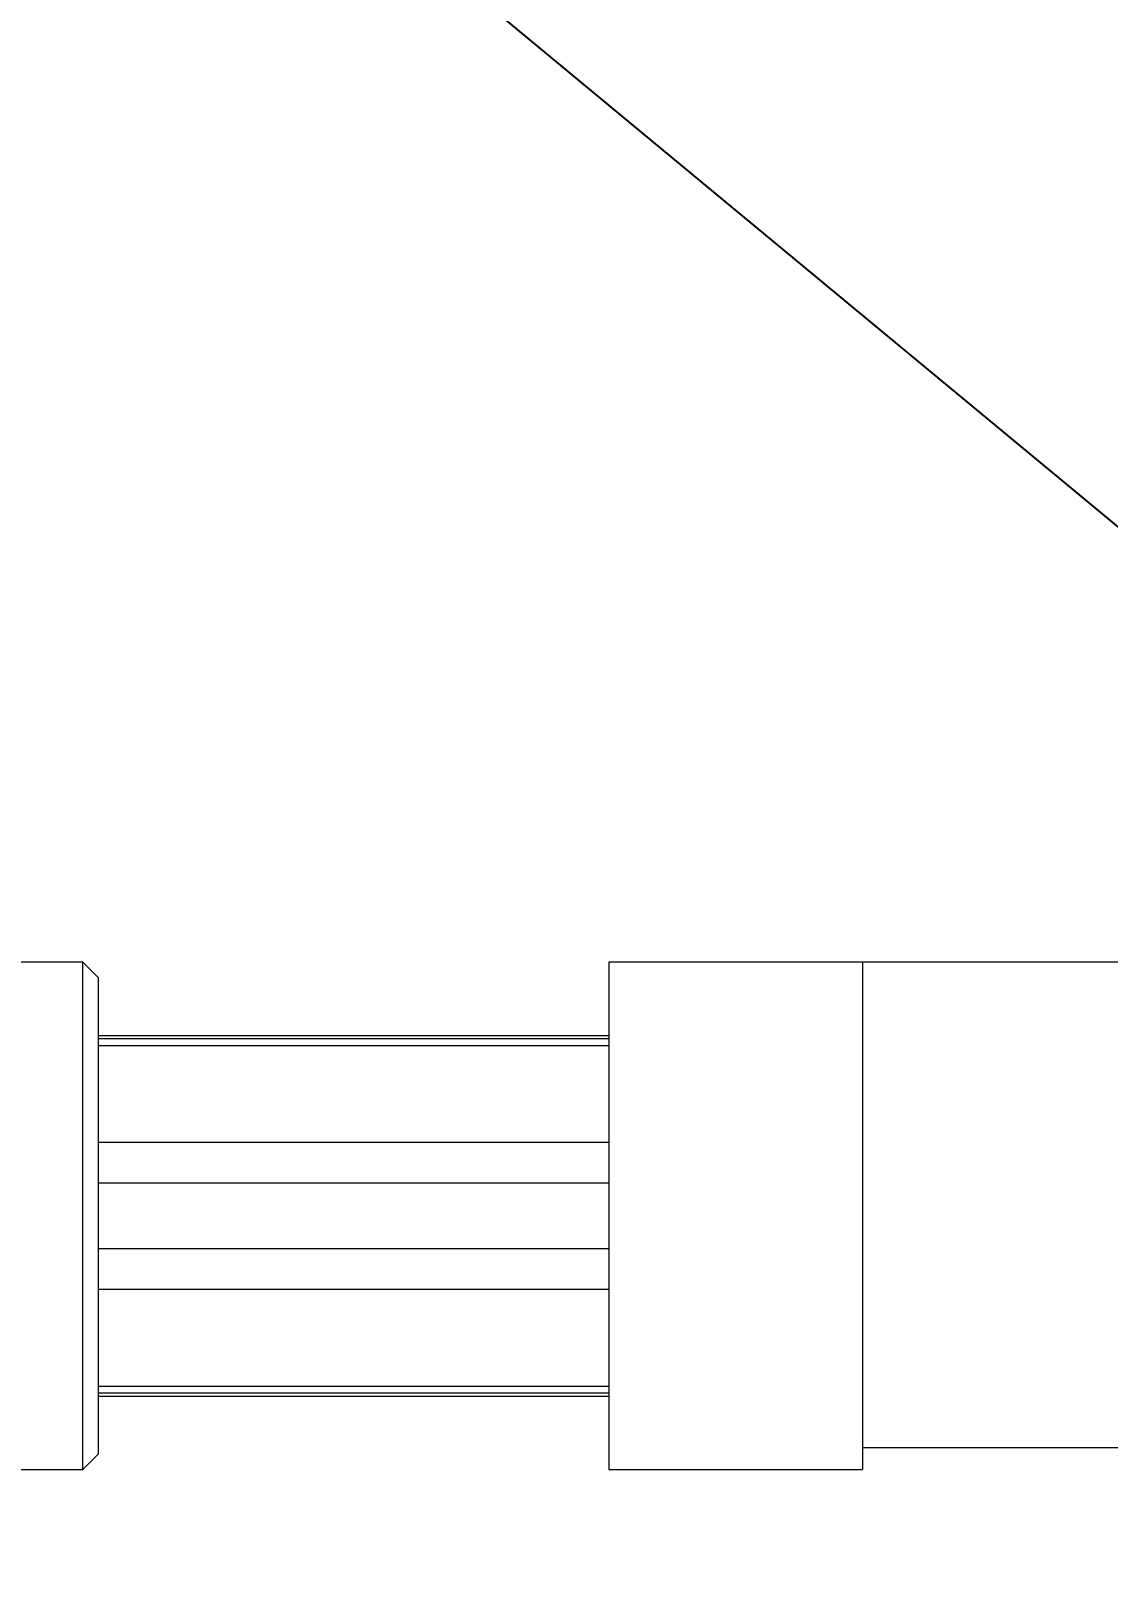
# Model space of a CAD drawing. Header units: feet. Extents: x -21 to 5170, y -254 to 1413.
# Drawn here: x 1859.1 to 1863.2, y 48.57 to 54.45 of the extents above; entities that cross this region are included whole.
import ezdxf
from ezdxf import colors
from ezdxf.entities.mleader import LeaderData, LeaderLine
from ezdxf.math import Vec2, Vec3

# ---------------------------------------------------------------- set-up
doc = ezdxf.new("R2010")
doc.units = ezdxf.units.FT
doc.header["$MEASUREMENT"] = 0
doc.layers.add('ATI CENTER SUPPORT', color=7, linetype='Continuous')
doc.layers.add('G-ANNO-TEXT', color=1, linetype='Continuous')
doc.styles.add('NEI-A', font='arial.ttf')

msp = doc.modelspace()

# ---------------------------------------------------------------- leaders
at = {"layer": 'G-ANNO-TEXT'}
ml = msp.add_multileader_mtext('Standard', dxfattribs=at)
ml.set_content('(TYP.) DC STRINGS FROM TRACKER TABLES ', color=256, style='NEI-A')
ml.set_leader_properties()
ml.build(insert=Vec2(0, 0))
ml.multileader.update_dxf_attribs({"dogleg_length": 0.89968, "arrow_head_size": 3})
ctx = ml.context
ctx.base_point, ctx.char_height, ctx.arrow_head_size, ctx.landing_gap_size, ctx.plane_origin = Vec3(1874.6988, 43.81809), 2, 3, 1.53573, Vec3(1922.73585, 88.3542)
notes = []
notes.append((ctx, [(0, (1, 1, 0), (1873.79912, 43.81809), (1, 0), 0.89968, [(0, [(1854.93558, 59.43313)], 0, [])])]))
ctx.mtext.insert, ctx.mtext.width, ctx.mtext.flow_direction = Vec3(1876.23453, 44.83514), 33.7171351, 5
ctx.mtext.has_bg_fill, ctx.mtext.bg_color, ctx.mtext.bg_scale_factor, ctx.mtext.bg_transparency, ctx.mtext.use_window_bg_color = 1, -1073741824, 1.5, 0, 1
for ctx, leaders in notes:
    for number, flags, end, landing, length, lines in leaders:
        leader = LeaderData()
        leader.index, (leader.has_last_leader_line, leader.has_dogleg_vector, leader.attachment_direction) = number, flags
        leader.last_leader_point, leader.dogleg_vector, leader.dogleg_length = Vec3(end), Vec3(landing), length
        for number, points, colour, breaks in lines:
            line = LeaderLine()
            line.index, line.vertices, line.color, line.breaks = number, Vec3.list(points), colors.encode_raw_color(colour), breaks
            leader.lines.append(line)
        ctx.leaders.append(leader)

# ---------------------------------------------------------------- next in the draw order: linework, layer by layer
at = {"layer": 'ATI CENTER SUPPORT', "color": 8, "linetype": 'Continuous', "lineweight": 15}
for p, q in [((1859.29771, 50.90399), (1856.65421, 50.90399)), ((1859.3556, 50.84609), (1859.29771, 50.90399)), ((1859.29771, 48.97429), (1859.29771, 50.90399)), ((2078.84262, 50.90399), (1861.30049, 50.90399)), ((1861.30049, 50.90399), (1861.30049, 48.97428)), ((1862.26535, 50.90399), (1862.26535, 48.97428)), ((1859.3556, 50.84609), (1859.3556, 49.03218)), ((1861.30049, 50.6239), (1859.3556, 50.6239)), ((1861.30049, 50.61233), (1859.3556, 50.61233)), ((1861.30049, 50.58599), (1859.3556, 50.58599)), ((1861.30049, 50.21832), (1859.3556, 50.21832)), ((1861.30049, 50.06408), (1859.3556, 50.06408)), ((1861.30049, 49.81314), (1859.3556, 49.81314)), ((1861.30049, 49.65889), (1859.3556, 49.65889)), ((1859.3556, 49.29122), (1861.30049, 49.29122)), ((1861.30049, 49.26489), (1859.3556, 49.26489)), ((1859.3556, 49.25332), (1861.30049, 49.25332)), ((1859.29771, 48.97429), (1859.3556, 49.03218)), ((2077.87777, 48.97464), (1862.26535, 49.05638)), ((1857.12438, 48.97429), (1859.29771, 48.97429)), ((1861.30049, 48.97428), (1862.26535, 48.97428))]:
    msp.add_line(p, q, dxfattribs=at)

doc.saveas('drawing.dxf')
